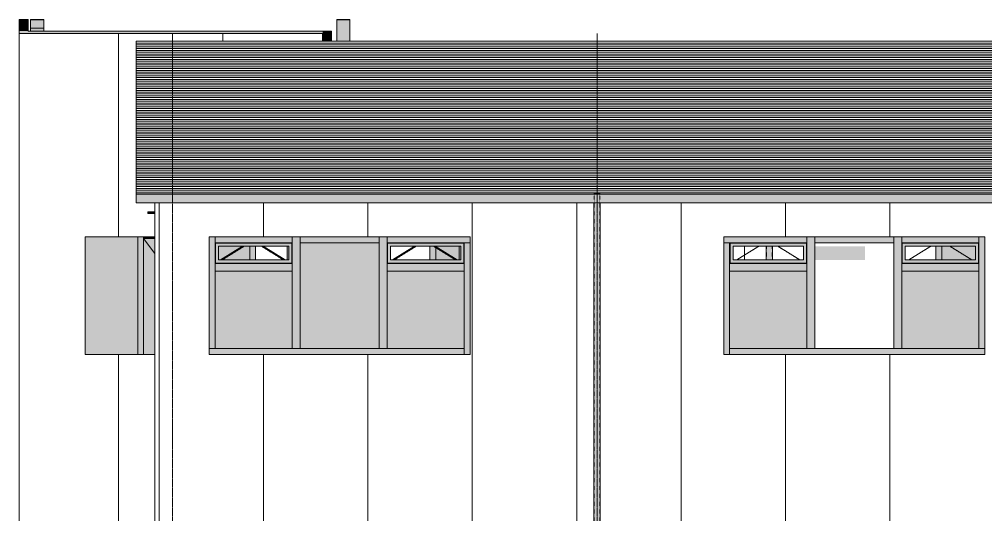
# Model space of a CAD drawing. Header units: millimetres. Extents: x 48682 to 485846, y -7071 to 11912.
# Drawn here: x 49802 to 60914, y 3159 to 8850 of the extents above; entities that cross this region are included whole.
import ezdxf

# ---------------------------------------------------------------- set-up
doc = ezdxf.new("R2010")
doc.units = ezdxf.units.MM
doc.linetypes.add('Grid Line', pattern=[22.225, 12.7, -3.175, 3.175, -3.175])
doc.linetypes.add('Hidden', pattern=[4, 2, -2])
for name, color, linetype, lineweight in [('A-DETL', 90, 'Continuous', 13), ('A-DOOR', 31, 'Continuous', 18), ('A-DOOR-GLAZ', 31, 'Continuous', 13), ('A-FLOR', 192, 'Continuous', 18), ('A-FLOR-PATT', 8, 'Continuous', 18), ('A-GLAZ', 151, 'Continuous', 18), ('A-GLAZ-CWMG', 51, 'Continuous', 13), ('A-WALL-PATT', 111, 'Continuous', 13), ('E-LITE-EQPM', 33, 'Continuous', 13), ('I-WALL', 2, 'Continuous', 13), ('S-COLS', 52, 'Continuous', 18), ('S-COLS-HDLN', 52, 'Hidden', 9), ('S-GRID', 1, 'Continuous', 9)]:
    doc.layers.add(name, color=color, linetype=linetype, lineweight=lineweight)
pattern_1 = [(90, (53340.5, 0), (-1200, 7e-14), [])]

# ---------------------------------------------------------------- blocks, each defined once
blk = doc.blocks.new('300_28_ISR_kolom_buis - ø70x3_6 2-V1-200_rechts')
at = {"layer": 'S-COLS-HDLN', "linetype": 'Continuous', "lineweight": 18}
h = blk.add_hatch(color=256, dxfattribs=at)
h.paths.add_polyline_path([(75964, 0), (75964, 6740), (75929, 6740), (75929, 0), (75955, 0)], flags=0)
h.paths.add_polyline_path([(75964, 6840), (75964, 6850), (75929, 6849), (75930, 6847), (75934, 6845), (75947, 6841), (75964, 6840)], flags=0)
h = blk.add_hatch(color=256, dxfattribs=at)
h.paths.add_polyline_path([(75964, 0), (75999, 0), (75999, 6740), (75964, 6740), (75964, 249)], flags=0)
h.paths.add_polyline_path([(75964, 6840), (75982, 6841), (75995, 6845), (75998, 6847), (75999, 6850), (75964, 6850)], flags=0)
at = {"layer": 'A-DETL', "lineweight": 18}
for p, q in [((75929, 6850), (75929, 6841)), ((75929, 6850), (75964, 6850)), ((75964, 6850), (75999, 6850)), ((75999, 6841), (75999, 6850)), ((75929, 6740), (75929, 0)), ((75999, 0), (75999, 6740))]:
    blk.add_line(p, q, dxfattribs=at)
at = {"layer": 'S-COLS', "linetype": 'Hidden', "lineweight": 9}
for p, q in [((75933, 6850), (75933, 0)), ((75996, 6850), (75996, 0))]:
    blk.add_line(p, q, dxfattribs=at)
blk = doc.blocks.new('31_WI_RT62_BI_raam - BI_val-8481284-200_rechts')
at = {"layer": 'A-GLAZ'}
for points in [[(62642, 6085), (62642, 6243), (62640, 6243), (62640, 6085)], [(62643, 6085), (62661, 6085), (62661, 6243), (62642, 6243), (62642, 6085)]]:
    blk.add_hatch(color=256, dxfattribs=at).paths.add_polyline_path(points, flags=0)
at = {"layer": 'A-GLAZ', "lineweight": 13}
for p, q in [((61874, 6085), (62127, 6243)), ((62346, 6243), (62599, 6085))]:
    blk.add_line(p, q, dxfattribs=at)
at = {"layer": 'A-GLAZ', "linetype": 'Hidden', "lineweight": 13}
for p, q in [((61874, 6085), (62127, 6243)), ((62346, 6243), (62599, 6085))]:
    blk.add_line(p, q, dxfattribs=at)
at = {"layer": 'A-GLAZ'}
for p, q in [((62640, 6085), (62640, 6243)), ((62642, 6085), (62642, 6243))]:
    blk.add_line(p, q, dxfattribs=at)
blk = doc.blocks.new('31_WI_RT62_BI_raam - BI_val-8509481-200_rechts')
at = {"layer": 'A-GLAZ'}
for points in [[(64621, 6085), (64621, 6243), (64619, 6243), (64619, 6085)], [(64621, 6085), (64639, 6085), (64639, 6243), (64621, 6243), (64621, 6085)]]:
    blk.add_hatch(color=256, dxfattribs=at).paths.add_polyline_path(points, flags=0)
at = {"layer": 'A-GLAZ', "lineweight": 13}
for p, q in [((63852, 6085), (64105, 6243)), ((64324, 6243), (64578, 6085))]:
    blk.add_line(p, q, dxfattribs=at)
at = {"layer": 'A-GLAZ', "linetype": 'Hidden', "lineweight": 13}
for p, q in [((63852, 6085), (64105, 6243)), ((64324, 6243), (64578, 6085))]:
    blk.add_line(p, q, dxfattribs=at)
at = {"layer": 'A-GLAZ'}
for p, q in [((64619, 6085), (64619, 6243)), ((64621, 6085), (64621, 6243))]:
    blk.add_line(p, q, dxfattribs=at)
blk = doc.blocks.new('300_28_ISR_kolom_buis - ø70x3_6 2-8360458-200_rechts')
at = {"layer": 'S-COLS-HDLN', "linetype": 'Continuous', "lineweight": 18}
for points in [[(71977, 6085), (71977, 6243), (71942, 6243), (71944, 6085), (71976, 6085)], [(71985, 6085), (72012, 6085), (72012, 6243), (71977, 6243), (71977, 6085)]]:
    blk.add_hatch(color=256, dxfattribs=at).paths.add_polyline_path(points, flags=0)
at = {"layer": 'A-DETL', "lineweight": 18}
for p, q in [((71942, 6243), (71942, 6085)), ((72012, 6085), (72012, 6243))]:
    blk.add_line(p, q, dxfattribs=at)
at = {"layer": 'S-COLS', "linetype": 'Hidden', "lineweight": 9}
for p, q in [((71946, 6243), (71946, 6085)), ((72009, 6243), (72009, 6085))]:
    blk.add_line(p, q, dxfattribs=at)
blk = doc.blocks.new('32_DO_glas - 01-8656808-200_rechts')
at = {"layer": 'A-DOOR-GLAZ'}
blk.add_hatch(color=256, dxfattribs=at).paths.add_polyline_path([(60684, 6085), (60797, 6085), (60797, 6243), (60409, 6243), (60409, 6085)], flags=0)
blk = doc.blocks.new('Rectangular Mullion - 32_links_67x100-8469397-200_rechts')
at = {"layer": 'A-GLAZ-CWMG'}
blk.add_hatch(color=256, dxfattribs=at).paths.add_polyline_path([(97277, 6085), (97277, 6243), (97210, 6243), (97210, 6085), (97248, 6085)], flags=0)
for p, q in [((97210, 6085), (97210, 6243)), ((97277, 6085), (97277, 6243))]:
    blk.add_line(p, q, dxfattribs=at)
blk = doc.blocks.new('200_VAE_63_spotlamp - rond-8711746-200_rechts')
at = {"layer": 'E-LITE-EQPM'}
blk.add_hatch(color=256, dxfattribs=at).paths.add_polyline_path([(51280, 6620), (51360, 6620), (51360, 6640), (51280, 6640)], flags=0)
for p, q in [((51280, 6640), (51360, 6640)), ((51280, 6640), (51280, 6620)), ((51280, 6620), (51360, 6620))]:
    blk.add_line(p, q, dxfattribs=at)
blk = doc.blocks.new('32_DO_glas - 01-8747892-200_rechts')
at = {"layer": 'A-DOOR-GLAZ'}
blk.add_hatch(color=256, dxfattribs=at).paths.add_polyline_path([(52094, 6085), (52452, 6085), (52452, 6243), (52094, 6243), (52094, 6106)], flags=0)
blk.add_line((52452, 6085), (52452, 6243), dxfattribs=at)
blk = doc.blocks.new('32_DO_glas - 01-8509510-200_rechts')
at = {"layer": 'A-DOOR-GLAZ'}
blk.add_hatch(color=256, dxfattribs=at).paths.add_polyline_path([(102829, 5067), (103717, 5067), (103717, 5955), (102829, 5955), (102829, 5252)], flags=0)
blk = doc.blocks.new('Rectangular Mullion - 32_rechts_67x100_vlak-8481124-200_rechts')
at = {"layer": 'A-GLAZ-CWMG'}
blk.add_hatch(color=256, dxfattribs=at).paths.add_polyline_path([(101295, 6283), (101739, 6283), (101739, 6350), (100851, 6350), (100851, 6283), (101156, 6283)], flags=0)
for p, q in [((100851, 6283), (100851, 6350)), ((101739, 6350), (100851, 6350)), ((101739, 6350), (101739, 6283)), ((101739, 6283), (100851, 6283))]:
    blk.add_line(p, q, dxfattribs=at)
blk = doc.blocks.new('Rectangular Mullion - 32_links_67x100_vlak-8481125-200_rechts')
at = {"layer": 'A-GLAZ-CWMG'}
blk.add_hatch(color=256, dxfattribs=at).paths.add_polyline_path([(102831, 5000), (103717, 5000), (103717, 5067), (102784, 5067), (102784, 5000)], flags=0)
for p, q in [((102784, 5067), (103717, 5067)), ((103717, 5067), (103717, 5000)), ((102784, 5000), (103717, 5000))]:
    blk.add_line(p, q, dxfattribs=at)
blk = doc.blocks.new('Rectangular Mullion - 32_rechts_67x100_vlak-8509514-200_rechts')
at = {"layer": 'A-GLAZ-CWMG'}
blk.add_hatch(color=256, dxfattribs=at).paths.add_polyline_path([(100851, 5067), (100851, 6000), (100784, 6000), (100784, 5067)], flags=0)
for p, q in [((100784, 6000), (100784, 5067)), ((100851, 6000), (100851, 5067)), ((100851, 5067), (100784, 5067))]:
    blk.add_line(p, q, dxfattribs=at)
blk = doc.blocks.new('Rectangular Mullion - 32_links_67x100_vlak-8481179-200_rechts')
at = {"layer": 'A-GLAZ-CWMG'}
blk.add_hatch(color=256, dxfattribs=at).paths.add_polyline_path([(103784, 6000), (103784, 6283), (103717, 6283), (103717, 6000)], flags=0)
for p, q in [((103717, 6283), (103784, 6283)), ((103717, 6000), (103717, 6283)), ((103784, 6000), (103784, 6283))]:
    blk.add_line(p, q, dxfattribs=at)
blk = doc.blocks.new('32_DO_glas - 01-8466179-200_rechts')
at = {"layer": 'A-DOOR-GLAZ'}
blk.add_hatch(color=256, dxfattribs=at).paths.add_polyline_path([(102412, 5067), (102739, 5067), (102739, 6283), (101829, 6283), (101829, 5067), (102272, 5067)], flags=0)
blk = doc.blocks.new('Rectangular Mullion - 32_rechts_67x100_vlak-8481126-200_rechts')
at = {"layer": 'A-GLAZ-CWMG'}
blk.add_hatch(color=256, dxfattribs=at).paths.add_polyline_path([(103249, 6283), (103784, 6283), (103784, 6350), (102829, 6350), (102829, 6283), (103110, 6283)], flags=0)
for p, q in [((102829, 6283), (102829, 6350)), ((103784, 6350), (102829, 6350)), ((103784, 6350), (103784, 6283)), ((103784, 6283), (102829, 6283))]:
    blk.add_line(p, q, dxfattribs=at)
blk = doc.blocks.new('Rectangular Mullion - 32_links_67x100_vlak-8480892-200_rechts')
at = {"layer": 'A-GLAZ-CWMG'}
blk.add_hatch(color=256, dxfattribs=at).paths.add_polyline_path([(102784, 5000), (102784, 5067), (101784, 5067), (101784, 5000), (102552, 5000)], flags=0)
for p, q in [((101784, 5067), (102784, 5067)), ((101784, 5000), (102784, 5000))]:
    blk.add_line(p, q, dxfattribs=at)
blk = doc.blocks.new('Rectangular Mullion - 32_tussen_90x100-8249768-200_rechts')
at = {"layer": 'A-GLAZ-CWMG'}
blk.add_hatch(color=256, dxfattribs=at).paths.add_polyline_path([(102829, 5067), (102829, 6000), (102739, 6000), (102739, 5067)], flags=0)
for p, q in [((102739, 6000), (102739, 5067)), ((102829, 6000), (102829, 5067)), ((102829, 5067), (102739, 5067))]:
    blk.add_line(p, q, dxfattribs=at)
blk = doc.blocks.new('Rectangular Mullion - 32_rechts_67x100_vlak-8481127-200_rechts')
at = {"layer": 'A-GLAZ-CWMG'}
blk.add_hatch(color=256, dxfattribs=at).paths.add_polyline_path([(102272, 6283), (102739, 6283), (102739, 6350), (101829, 6350), (101829, 6283), (102133, 6283)], flags=0)
for p, q in [((101829, 6283), (101829, 6350)), ((102739, 6350), (101829, 6350)), ((102739, 6350), (102739, 6283)), ((102739, 6283), (101829, 6283))]:
    blk.add_line(p, q, dxfattribs=at)
blk = doc.blocks.new('Rectangular Mullion - 32_links_67x100_vlak-8480894-200_rechts')
at = {"layer": 'A-GLAZ-CWMG'}
blk.add_hatch(color=256, dxfattribs=at).paths.add_polyline_path([(101435, 5000), (101784, 5000), (101784, 5067), (100784, 5067), (100784, 5000), (101156, 5000)], flags=0)
for p, q in [((100784, 5000), (100784, 5067)), ((100784, 5067), (101784, 5067)), ((100784, 5000), (101784, 5000))]:
    blk.add_line(p, q, dxfattribs=at)
blk = doc.blocks.new('31_WI_RT62_BI_raam - BI_val-V10-200_rechts')
at = {"layer": 'A-GLAZ'}
h = blk.add_hatch(color=256, dxfattribs=at)
h.paths.add_polyline_path([(102829, 6045), (103717, 6045), (103717, 6283), (102829, 6283), (102829, 6112)], flags=0)
h.paths.add_polyline_path([(102869, 6050), (102834, 6050), (102834, 6278), (103712, 6278), (103712, 6050), (102970, 6050)], flags=0)
h = blk.add_hatch(color=256, dxfattribs=at)
h.paths.add_polyline_path([(102834, 6050), (103712, 6050), (103712, 6278), (102834, 6278), (102834, 6118)], flags=0)
h.paths.add_polyline_path([(103677, 6085), (102869, 6085), (102869, 6243), (103677, 6243), (103677, 6118)], flags=0)
for p, q in [((102834, 6050), (102834, 6278)), ((103712, 6278), (102834, 6278)), ((102869, 6243), (102869, 6085)), ((103677, 6243), (102869, 6243)), ((103677, 6085), (103677, 6243)), ((103712, 6278), (103712, 6050)), ((103712, 6050), (102834, 6050)), ((102869, 6085), (103677, 6085))]:
    blk.add_line(p, q, dxfattribs=at)
at = {"layer": 'A-GLAZ', "lineweight": 13}
for p, q in [((103164, 6243), (102911, 6085)), ((103636, 6085), (103383, 6243))]:
    blk.add_line(p, q, dxfattribs=at)
at = {"layer": 'A-GLAZ', "linetype": 'Hidden', "lineweight": 13}
for p, q in [((103164, 6243), (102911, 6085)), ((103636, 6085), (103383, 6243))]:
    blk.add_line(p, q, dxfattribs=at)
blk = doc.blocks.new('Rectangular Mullion - 32_rechts_67x100_vlak-8481204-200_rechts')
at = {"layer": 'A-GLAZ-CWMG'}
blk.add_hatch(color=256, dxfattribs=at).paths.add_polyline_path([(100784, 6000), (100851, 6000), (100851, 6350), (100784, 6350), (100784, 6022)], flags=0)
for p, q in [((100784, 6350), (100851, 6350)), ((100784, 6350), (100784, 6000)), ((100851, 6350), (100851, 6000))]:
    blk.add_line(p, q, dxfattribs=at)
blk = doc.blocks.new('Rectangular Mullion - 32_links_67x100_vlak-8509530-200_rechts')
at = {"layer": 'A-GLAZ-CWMG'}
blk.add_hatch(color=256, dxfattribs=at).paths.add_polyline_path([(103784, 5000), (103784, 6000), (103717, 6000), (103717, 5000)], flags=0)
for p, q in [((103717, 5000), (103717, 6000)), ((103784, 5000), (103784, 6000)), ((103784, 5000), (103717, 5000))]:
    blk.add_line(p, q, dxfattribs=at)
blk = doc.blocks.new('Rectangular Mullion - 32_tussen_90x100-8481085-200_rechts')
at = {"layer": 'A-GLAZ-CWMG'}
blk.add_hatch(color=256, dxfattribs=at).paths.add_polyline_path([(103389, 5955), (103717, 5955), (103717, 6045), (102829, 6045), (102829, 5955), (103110, 5955)], flags=0)
for p, q in [((102829, 5955), (102829, 6045)), ((103717, 6045), (102829, 6045)), ((103717, 6045), (103717, 5955)), ((103717, 5955), (102829, 5955))]:
    blk.add_line(p, q, dxfattribs=at)
blk = doc.blocks.new('Rectangular Mullion - 32_tussen_90x100-8481164-200_rechts')
at = {"layer": 'A-GLAZ-CWMG'}
blk.add_hatch(color=256, dxfattribs=at).paths.add_polyline_path([(102739, 6000), (102829, 6000), (102829, 6350), (102739, 6350), (102739, 6022)], flags=0)
for p, q in [((102739, 6350), (102829, 6350)), ((102739, 6350), (102739, 6000)), ((102829, 6350), (102829, 6000))]:
    blk.add_line(p, q, dxfattribs=at)
blk = doc.blocks.new('32_DO_glas - 01-8692261-200_rechts')
at = {"layer": 'A-DOOR-GLAZ'}
blk.add_hatch(color=256, dxfattribs=at).paths.add_polyline_path([(112321, 5067), (112536, 5067), (112536, 5955), (111648, 5955), (111648, 5067)], flags=0)
blk = doc.blocks.new('Rectangular Mullion - 32_rechts_67x100_vlak-8692244-200_rechts')
at = {"layer": 'A-GLAZ-CWMG'}
blk.add_hatch(color=256, dxfattribs=at).paths.add_polyline_path([(113995, 6283), (114514, 6283), (114514, 6350), (113626, 6350), (113626, 6283), (113716, 6283)], flags=0)
for p, q in [((113626, 6283), (113626, 6350)), ((113626, 6350), (114514, 6350)), ((114514, 6350), (114514, 6283)), ((113626, 6283), (114514, 6283))]:
    blk.add_line(p, q, dxfattribs=at)
blk = doc.blocks.new('Rectangular Mullion - 32_links_67x100_vlak-8692245-200_rechts')
at = {"layer": 'A-GLAZ-CWMG'}
blk.add_hatch(color=256, dxfattribs=at).paths.add_polyline_path([(111648, 5000), (112581, 5000), (112581, 5067), (111648, 5067)], flags=0)
for p, q in [((111648, 5000), (111648, 5067)), ((112581, 5067), (111648, 5067)), ((112581, 5000), (111648, 5000))]:
    blk.add_line(p, q, dxfattribs=at)
blk = doc.blocks.new('Rectangular Mullion - 32_rechts_67x100_vlak-8692262-200_rechts')
at = {"layer": 'A-GLAZ-CWMG'}
blk.add_hatch(color=256, dxfattribs=at).paths.add_polyline_path([(114554, 5067), (114581, 5067), (114581, 6000), (114514, 6000), (114514, 5067)], flags=0)
for p, q in [((114514, 6000), (114514, 5067)), ((114581, 6000), (114581, 5067)), ((114581, 5067), (114514, 5067))]:
    blk.add_line(p, q, dxfattribs=at)
blk = doc.blocks.new('Rectangular Mullion - 32_links_67x100_vlak-8692263-200_rechts')
at = {"layer": 'A-GLAZ-CWMG'}
blk.add_hatch(color=256, dxfattribs=at).paths.add_polyline_path([(111648, 6000), (111648, 6283), (111581, 6283), (111581, 6000)], flags=0)
for p, q in [((111581, 6283), (111648, 6283)), ((111581, 6000), (111581, 6283)), ((111648, 6000), (111648, 6283))]:
    blk.add_line(p, q, dxfattribs=at)
blk = doc.blocks.new('32_DO_glas - 01-8469398-200_rechts')
at = {"layer": 'A-DOOR-GLAZ'}
blk.add_hatch(color=256, dxfattribs=at).paths.add_polyline_path([(99255, 6085), (99835, 6085), (99835, 6243), (99255, 6243), (99255, 6214)], flags=0)
blk = doc.blocks.new('Rectangular Mullion - 32_rechts_67x100_vlak-8692246-200_rechts')
at = {"layer": 'A-GLAZ-CWMG'}
blk.add_hatch(color=256, dxfattribs=at).paths.add_polyline_path([(111581, 6283), (112536, 6283), (112536, 6350), (111581, 6350)], flags=0)
for p, q in [((111581, 6283), (111581, 6350)), ((111581, 6350), (112536, 6350)), ((112536, 6350), (112536, 6283)), ((111581, 6283), (112536, 6283))]:
    blk.add_line(p, q, dxfattribs=at)
blk = doc.blocks.new('Rectangular Mullion - 32_links_67x100_vlak-8692247-200_rechts')
at = {"layer": 'A-GLAZ-CWMG'}
blk.add_hatch(color=256, dxfattribs=at).paths.add_polyline_path([(112581, 5000), (113581, 5000), (113581, 5067), (112581, 5067)], flags=0)
for p, q in [((113581, 5067), (112581, 5067)), ((113581, 5000), (112581, 5000))]:
    blk.add_line(p, q, dxfattribs=at)
blk = doc.blocks.new('Rectangular Mullion - 32_tussen_90x100-8256226-200_rechts')
at = {"layer": 'A-GLAZ-CWMG'}
blk.add_hatch(color=256, dxfattribs=at).paths.add_polyline_path([(112626, 5067), (112626, 6000), (112536, 6000), (112536, 5067)], flags=0)
for p, q in [((112536, 6000), (112536, 5067)), ((112626, 6000), (112626, 5067)), ((112626, 5067), (112536, 5067))]:
    blk.add_line(p, q, dxfattribs=at)
blk = doc.blocks.new('Rectangular Mullion - 32_rechts_67x100_vlak-8692248-200_rechts')
at = {"layer": 'A-GLAZ-CWMG'}
blk.add_hatch(color=256, dxfattribs=at).paths.add_polyline_path([(112626, 6283), (113536, 6283), (113536, 6350), (112626, 6350)], flags=0)
for p, q in [((112626, 6283), (112626, 6350)), ((112626, 6350), (113536, 6350)), ((113536, 6350), (113536, 6283)), ((112626, 6283), (113536, 6283))]:
    blk.add_line(p, q, dxfattribs=at)
blk = doc.blocks.new('Rectangular Mullion - 32_links_67x100_vlak-8692249-200_rechts')
at = {"layer": 'A-GLAZ-CWMG'}
blk.add_hatch(color=256, dxfattribs=at).paths.add_polyline_path([(113581, 5000), (114581, 5000), (114581, 5067), (113581, 5067)], flags=0)
for p, q in [((114581, 5067), (113581, 5067)), ((114581, 5067), (114581, 5000)), ((114581, 5000), (113581, 5000))]:
    blk.add_line(p, q, dxfattribs=at)
blk = doc.blocks.new('31_WI_RT62_BI_raam - BI_val-8692271-200_rechts')
at = {"layer": 'A-GLAZ'}
h = blk.add_hatch(color=256, dxfattribs=at)
h.paths.add_polyline_path([(112531, 6045), (112536, 6045), (112536, 6283), (111648, 6283), (111648, 6045), (112496, 6045)], flags=0)
h.paths.add_polyline_path([(112460, 6050), (111653, 6050), (111653, 6278), (112531, 6278), (112531, 6050), (112496, 6050)], flags=0)
h = blk.add_hatch(color=256, dxfattribs=at)
h.paths.add_polyline_path([(111653, 6050), (112531, 6050), (112531, 6278), (111653, 6278), (111653, 6118)], flags=0)
h.paths.add_polyline_path([(112042, 6085), (111688, 6085), (111688, 6243), (112496, 6243), (112496, 6085), (112321, 6085)], flags=0)
for p, q in [((111653, 6050), (111653, 6278)), ((112531, 6278), (111653, 6278)), ((111688, 6243), (111688, 6085)), ((112496, 6243), (111688, 6243)), ((112496, 6085), (112496, 6243)), ((112531, 6278), (112531, 6050)), ((112531, 6050), (111653, 6050)), ((111688, 6085), (112496, 6085))]:
    blk.add_line(p, q, dxfattribs=at)
at = {"layer": 'A-GLAZ', "lineweight": 13}
for p, q in [((111729, 6085), (111983, 6243)), ((112201, 6243), (112455, 6085))]:
    blk.add_line(p, q, dxfattribs=at)
at = {"layer": 'A-GLAZ', "linetype": 'Hidden', "lineweight": 13}
for p, q in [((111729, 6085), (111983, 6243)), ((112201, 6243), (112455, 6085))]:
    blk.add_line(p, q, dxfattribs=at)
blk = doc.blocks.new('Rectangular Mullion - 32_rechts_67x100_vlak-8692278-200_rechts')
at = {"layer": 'A-GLAZ-CWMG'}
blk.add_hatch(color=256, dxfattribs=at).paths.add_polyline_path([(114581, 6000), (114581, 6350), (114514, 6350), (114514, 6000), (114554, 6000)], flags=0)
for p, q in [((114514, 6350), (114581, 6350)), ((114514, 6350), (114514, 6000)), ((114581, 6350), (114581, 6000))]:
    blk.add_line(p, q, dxfattribs=at)
blk = doc.blocks.new('Rectangular Mullion - 32_links_67x100_vlak-8692279-200_rechts')
at = {"layer": 'A-GLAZ-CWMG'}
blk.add_hatch(color=256, dxfattribs=at).paths.add_polyline_path([(111648, 5000), (111648, 6000), (111581, 6000), (111581, 5000)], flags=0)
for p, q in [((111581, 5000), (111581, 6000)), ((111648, 5000), (111648, 6000)), ((111648, 5000), (111581, 5000))]:
    blk.add_line(p, q, dxfattribs=at)
blk = doc.blocks.new('Rectangular Mullion - 32_tussen_90x100-8692250-200_rechts')
at = {"layer": 'A-GLAZ-CWMG'}
blk.add_hatch(color=256, dxfattribs=at).paths.add_polyline_path([(111648, 5955), (112536, 5955), (112536, 6045), (111648, 6045), (111648, 6022)], flags=0)
for p, q in [((111648, 5955), (111648, 6045)), ((111648, 6045), (112536, 6045)), ((112536, 6045), (112536, 5955)), ((111648, 5955), (112536, 5955))]:
    blk.add_line(p, q, dxfattribs=at)
blk = doc.blocks.new('Rectangular Mullion - 32_tussen_90x100-8692251-200_rechts')
at = {"layer": 'A-GLAZ-CWMG'}
blk.add_hatch(color=256, dxfattribs=at).paths.add_polyline_path([(112536, 6000), (112626, 6000), (112626, 6350), (112536, 6350), (112536, 6022)], flags=0)
for p, q in [((112536, 6350), (112626, 6350)), ((112536, 6350), (112536, 6000)), ((112626, 6350), (112626, 6000))]:
    blk.add_line(p, q, dxfattribs=at)
blk = doc.blocks.new('32_DO_deur - enkele deur-8754582-200_rechts')
at = {"layer": 'A-DOOR'}
blk.add_hatch(color=256, dxfattribs=at).paths.add_polyline_path([(52452, 6085), (52519, 6085), (52519, 6243), (52452, 6243), (52452, 6118)], flags=0)
blk = doc.blocks.new('Rectangular Mullion - 32_rechts_67x100-8756195-200_rechts')
at = {"layer": 'A-GLAZ-CWMG'}
blk.add_hatch(color=256, dxfattribs=at).paths.add_polyline_path([(51360, 6333), (51360, 6350), (51232, 6350), (51232, 6333)], flags=0)
for q in [(51232, 6350), (51360, 6333)]:
    blk.add_line((51232, 6333), q, dxfattribs=at)
blk = doc.blocks.new('Rectangular Mullion - 32_links_67x100-8756229-200_rechts')
at = {"layer": 'A-GLAZ-CWMG'}
blk.add_hatch(color=256, dxfattribs=at).paths.add_polyline_path([(51232, 5000), (51232, 6350), (51165, 6350), (51165, 5000)], flags=0)
for p, q in [((51165, 5000), (51165, 6350)), ((51232, 5000), (51232, 6350))]:
    blk.add_line(p, q, dxfattribs=at)
blk = doc.blocks.new('32_DO_deur - enkele deur-8756248-200_rechts')
at = {"layer": 'A-DOOR'}
blk.add_hatch(color=256, dxfattribs=at).paths.add_polyline_path([(51360, 5000), (51360, 6333), (51232, 6333), (51232, 5000)], flags=0)
at = {"layer": 'A-GLAZ', "lineweight": 13}
blk.add_line((51232, 6333), (51360, 6159), dxfattribs=at)
blk = doc.blocks.new('32_DO_glas - 01-8758040-200_rechts')
at = {"layer": 'A-DOOR-GLAZ'}
blk.add_hatch(color=256, dxfattribs=at).paths.add_polyline_path([(54683, 6085), (54859, 6085), (54859, 6243), (54592, 6243), (54592, 6085)], flags=0)

msp = doc.modelspace()

# ---------------------------------------------------------------- hatches: boundary and pattern name
at = {"layer": 'A-FLOR'}
msp.add_hatch(color=256, dxfattribs=at).paths.add_polyline_path([(115111.8, 6740), (115552.5, 6740), (115552.5, 6840), (51145.5, 6840), (51145.5, 6740), (114972.3, 6740)], flags=0)
at = {"layer": 'A-FLOR-PATT', "lineweight": 9}
h = msp.add_hatch(dxfattribs=at)
h.set_pattern_fill('FP_4', color=256, style=0, pattern_type=2)
h.set_pattern_definition([(0, (0, -8981.513), (0, 20.878), [])])
h.paths.add_polyline_path([(51145.5, 6840), (115552.5, 6840), (115552.5, 8599.3), (51145.5, 8599.3), (51145.5, 7946.3)], flags=0)
h.paths.add_polyline_path([(115002.5, 6840), (114985, 6841.3), (114972.1, 6844.7), (114968.6, 6847), (114967.5, 6850), (115037.5, 6849.5), (115036.3, 6847), (115032.8, 6844.7), (115020, 6841.3), (115011.5, 6840.3)], flags=0)
h.paths.add_polyline_path([(90603.6, 6840), (90586.1, 6841.3), (90573.3, 6844.7), (90569.8, 6847), (90568.6, 6850), (90638.6, 6849.5), (90637.4, 6847), (90633.9, 6844.7), (90621.1, 6841.3), (90612.7, 6840.3)], flags=0)
h.paths.add_polyline_path([(56445.2, 6840), (56427.7, 6841.3), (56414.9, 6844.7), (56411.4, 6847), (56410.2, 6850), (56480.2, 6849.5), (56479, 6847), (56475.5, 6844.7), (56462.7, 6841.3), (56454.3, 6840.3)], flags=0)
h.paths.add_polyline_path([(110122.7, 6840), (110105.2, 6841.3), (110092.4, 6844.7), (110088.9, 6847), (110087.7, 6850), (110157.7, 6849.5), (110156.5, 6847), (110153, 6844.7), (110140.2, 6841.3), (110131.7, 6840.3)], flags=0)
h.paths.add_polyline_path([(61325, 6840), (61307.5, 6841.3), (61294.7, 6844.7), (61291.2, 6847), (61290, 6850), (61360, 6849.5), (61358.8, 6847), (61355.3, 6844.7), (61342.5, 6841.3), (61334, 6840.3)], flags=0)
h.paths.add_polyline_path([(85723.8, 6840), (85706.3, 6841.3), (85693.5, 6844.7), (85690, 6847), (85688.8, 6850), (85758.8, 6849.5), (85757.6, 6847), (85754.1, 6844.7), (85741.3, 6841.3), (85732.9, 6840.3)], flags=0)
h.paths.add_polyline_path([(105242.9, 6840), (105225.4, 6841.3), (105212.6, 6844.7), (105209.1, 6847), (105207.9, 6850), (105277.9, 6849.5), (105276.7, 6847), (105273.2, 6844.7), (105260.4, 6841.3), (105252, 6840.3)], flags=0)
h.paths.add_polyline_path([(95483.4, 6840), (95465.9, 6841.3), (95453.1, 6844.7), (95449.6, 6847), (95448.4, 6850), (95518.4, 6849.5), (95517.2, 6847), (95513.7, 6844.7), (95500.9, 6841.3), (95492.4, 6840.3)], flags=0)
h.paths.add_polyline_path([(75964.3, 6840), (75946.8, 6841.3), (75934, 6844.7), (75930.5, 6847), (75929.3, 6850), (75999.3, 6849.5), (75998.1, 6847), (75994.6, 6844.7), (75981.8, 6841.3), (75973.4, 6840.3)], flags=0)
h.paths.add_polyline_path([(100363.1, 6840), (100345.6, 6841.3), (100332.8, 6844.7), (100329.3, 6847), (100328.1, 6850), (100398.1, 6849.5), (100397, 6847), (100393.5, 6844.7), (100380.6, 6841.3), (100372.2, 6840.3)], flags=0)
h.paths.add_polyline_path([(80844.1, 6840), (80826.6, 6841.3), (80813.8, 6844.7), (80810.3, 6847), (80809.1, 6850), (80879.1, 6849.5), (80877.9, 6847), (80874.4, 6844.7), (80861.6, 6841.3), (80853.1, 6840.3)], flags=0)
at = {"layer": 'A-WALL-PATT', "lineweight": 9}
h = msp.add_hatch(dxfattribs=at)
h.set_pattern_fill('FP_2', color=256, style=0, pattern_type=2)
h.set_pattern_definition(pattern_1)
h.paths.add_polyline_path([(49802.5, 5), (50558.6, 5), (50558.6, 3030), (51360.5, 3030), (51360.5, 5000), (50558.6, 5000), (50558.6, 6350), (51360.5, 6350), (51360.5, 6620.4), (51280.5, 6620.4), (51280.5, 6640.4), (51360.5, 6640.4), (51360.5, 6740), (51145.5, 6740), (51145.5, 8600), (53290.5, 8600), (53290.5, 8687), (49802.5, 8687), (49802.5, 1788.8)], flags=0)
h.paths.add_polyline_path([(52518.6, 6085), (52880.9, 6085), (52880.9, 6243), (52518.6, 6243), (52518.6, 6118.3)], flags=0)
h = msp.add_hatch(dxfattribs=at)
h.set_pattern_fill('FP_3', color=256, style=0, pattern_type=2)
h.set_pattern_definition([(90, (51410.5, 0), (-1200, 7e-14), [])])
h.paths.add_polyline_path([(51460.5, 0), (56410.2, 0), (56410.2, 6740), (51360.5, 6740), (51360.5, 800), (51460.5, 800), (51460.5, 15.2)], flags=0)
h.paths.add_polyline_path([(115077.5, 0), (115077.5, 6740), (115037.5, 6740), (115037.5, 0)], flags=0)
h.paths.add_polyline_path([(114967.5, 0), (114967.5, 6740), (110157.7, 6740), (110157.7, 0), (114832.7, 0)], flags=0)
h.paths.add_polyline_path([(110087.7, 0), (110087.7, 6740), (105277.9, 6740), (105277.9, 0), (108971.2, 0)], flags=0)
h.paths.add_polyline_path([(56480.2, 0), (61290, 0), (61290, 6740), (56480.2, 6740), (56480.2, 57)], flags=0)
h.paths.add_polyline_path([(61360, 0), (66169.8, 0), (66169.8, 6740), (61360, 6740), (61360, 249.4)], flags=0)
h.paths.add_polyline_path([(66239.8, 0), (71049.5, 0), (71049.5, 6740), (66239.8, 6740), (66239.8, 57)], flags=0)
h.paths.add_polyline_path([(71119.5, 0), (75929.3, 0), (75929.3, 6740), (71119.5, 6740), (71119.5, 57)], flags=0)
h.paths.add_polyline_path([(75999.3, 0), (80809.1, 0), (80809.1, 6740), (75999.3, 6740), (75999.3, 249.4)], flags=0)
h.paths.add_polyline_path([(80879.1, 0), (85688.8, 0), (85688.8, 6740), (80879.1, 6740), (80879.1, 249.4)], flags=0)
h.paths.add_polyline_path([(85758.8, 0), (90568.6, 0), (90568.6, 6740), (85758.8, 6740), (85758.8, 249.4)], flags=0)
h.paths.add_polyline_path([(90638.6, 0), (95448.4, 0), (95448.4, 6740), (90638.6, 6740), (90638.6, 57)], flags=0)
h.paths.add_polyline_path([(105207.9, 0), (105207.9, 6740), (100398.1, 6740), (100398.1, 0), (105203.1, 0)], flags=0)
h.paths.add_polyline_path([(95518.4, 0), (100328.1, 0), (100328.1, 6740), (95518.4, 6740), (95518.4, 249.4)], flags=0)
h.paths.add_polyline_path([(106701.5, 5000), (106701.5, 6350), (109701.5, 6350), (109701.5, 5000), (106738.3, 5000)], flags=0)
h.paths.add_polyline_path([(93340.6, 5000), (91024.8, 5000), (91024.8, 6350), (94024.8, 6350), (94024.8, 5000)], flags=0)
h.paths.add_polyline_path([(87182.4, 5000), (87182.4, 6350), (90182.4, 6350), (90182.4, 5000), (87758.2, 5000)], flags=0)
h.paths.add_polyline_path([(54986.7, 5000), (51986.7, 5000), (51986.7, 6350), (54986.7, 6350), (54986.7, 5637.2)], flags=0)
h.paths.add_polyline_path([(77422.9, 5000), (77422.9, 6350), (80422.9, 6350), (80422.9, 5000), (77430.9, 5000)], flags=0)
h.paths.add_polyline_path([(62079.4, 5000), (61746.2, 5000), (61746.2, 6350), (64746.2, 6350), (64746.2, 5000), (63195.9, 5000)], flags=0)
h.paths.add_polyline_path([(102272.4, 5000), (100784.4, 5000), (100784.4, 6350), (103784.4, 6350), (103784.4, 5000), (102551.5, 5000)], flags=0)
h.paths.add_polyline_path([(67663.3, 5000), (67663.3, 6350), (70663.3, 6350), (70663.3, 5000), (68778.2, 5000)], flags=0)
h.paths.add_polyline_path([(111581.2, 5000), (111581.2, 6350), (114581.2, 6350), (114581.2, 5000), (112320.6, 5000)], flags=0)
h.paths.add_polyline_path([(96941.9, 5000), (96941.9, 6350), (99941.9, 6350), (99941.9, 5000), (97806.5, 5000)], flags=0)
h.paths.add_polyline_path([(71505.7, 5000), (71505.7, 6350), (74505.7, 6350), (74505.7, 5000), (71569.4, 5000)], flags=0)
h.paths.add_polyline_path([(81265.3, 5000), (81265.3, 6350), (84265.3, 6350), (84265.3, 5000), (82175.9, 5000)], flags=0)
h.paths.add_polyline_path([(60903.8, 5000), (57903.8, 5000), (57903.8, 6350), (60903.8, 6350), (60903.8, 5637.2)], flags=0)
h = msp.add_hatch(dxfattribs=at)
h.set_pattern_fill('FP_2', color=256, style=0, pattern_type=2)
h.set_pattern_definition(pattern_1)
h.paths.add_polyline_path([(54071.7, 6085), (54524.5, 6085), (54524.5, 6243), (54071.7, 6243), (54071.7, 6105.8)], flags=0)
h.paths.add_polyline_path([(58010.8, 6085), (58392.5, 6085), (58392.5, 6243), (58010.8, 6243), (58010.8, 6118.3)], flags=0)
h.paths.add_polyline_path([(114474.2, 6085), (114474.2, 6243), (114394.5, 6243), (114394.5, 6085), (114414, 6085)], flags=0)
h.paths.add_polyline_path([(58462.5, 6085), (58818.8, 6085), (58818.8, 6243), (58462.5, 6243), (58462.5, 6118.3)], flags=0)
h.paths.add_polyline_path([(109110.8, 6085), (109179.9, 6085), (109179.9, 6243), (108912.5, 6243), (108912.5, 6085), (108971.2, 6085)], flags=0)
h.paths.add_polyline_path([(59988.8, 6085), (60342.5, 6085), (60342.5, 6243), (59988.8, 6243), (59988.8, 6118.3)], flags=0)
h.paths.add_polyline_path([(71612.7, 6085), (71942.5, 6085), (71942.5, 6243), (71612.7, 6243), (71612.7, 6105.8)], flags=0)
h.paths.add_polyline_path([(108842.5, 6085), (108842.5, 6243), (108786.5, 6243), (108786.5, 6085), (108831.7, 6085)], flags=0)
h.paths.add_polyline_path([(72012.5, 6085), (72400, 6085), (72400, 6243), (72012.5, 6243), (72012.5, 6118.3)], flags=0)
h.paths.add_polyline_path([(77825, 6085), (78092.5, 6085), (78092.5, 6243), (77825, 6243), (77825, 6118.3)], flags=0)
h.paths.add_polyline_path([(102970.2, 6085), (103029.9, 6085), (103029.9, 6243), (102869.4, 6243), (102869.4, 6085)], flags=0)
h.paths.add_polyline_path([(78162.5, 6085), (78337.9, 6085), (78337.9, 6243), (78162.5, 6243), (78162.5, 6118.3)], flags=0)
h.paths.add_polyline_path([(83644.5, 6085), (84137.8, 6085), (84137.8, 6243), (83644.5, 6243), (83644.5, 6118.3)], flags=0)
h.paths.add_polyline_path([(97108.7, 6085), (97210.5, 6085), (97210.5, 6243), (97048.9, 6243), (97048.9, 6085)], flags=0)
at = {"layer": 'I-WALL'}
for points in [[(49902.5, 8845), (49902.5, 8850), (49802.5, 8850), (49802.5, 8845)], [(49902.5, 8714.2), (49902.5, 8845), (49802.5, 8845), (49802.5, 8714.2)], [(50082.5, 8845), (50082.5, 8850), (49932.5, 8850), (49932.5, 8845)], [(50082.5, 8750.3), (50082.5, 8845), (49932.5, 8845), (49932.5, 8750.3)], [(53602.5, 8845), (53602.5, 8850), (53452.5, 8850), (53452.5, 8845)], [(53551.1, 8600), (53602.5, 8600), (53602.5, 8845), (53452.5, 8845), (53452.5, 8600), (53544.4, 8600)], [(53290.5, 8687), (53290.5, 8714.2), (49802.5, 8714.2), (49802.5, 8687), (53147.6, 8687)], [(50082.5, 8714.2), (50082.5, 8750.3), (49932.5, 8750.3), (49932.5, 8714.2)], [(53290.5, 8600), (53390.5, 8600), (53390.5, 8714.2), (53290.5, 8714.2), (53290.5, 8687)], [(50914.7, 5000), (51165.5, 5000), (51165.5, 6350), (50558.6, 6350), (50558.6, 5000)]]:
    msp.add_hatch(color=256, dxfattribs=at).paths.add_polyline_path(points, flags=0)

# ---------------------------------------------------------------- linework, layer by layer
at = {"layer": 'A-DETL', "lineweight": 18}
for p, q in [((49802.5, 8850), (49802.5, 5)), ((49802.5, 8850), (49902.5, 8850)), ((49902.5, 8850), (49902.5, 8714.2)), ((49932.5, 8714.2), (49932.5, 8850)), ((49932.5, 8850), (50082.5, 8850)), ((50082.5, 8850), (50082.5, 8714.2)), ((53452.5, 8600), (53452.5, 8850)), ((53452.5, 8850), (53602.5, 8850)), ((53602.5, 8850), (53602.5, 8600)), ((49902.5, 8714.2), (53390.5, 8714.2)), ((53290.5, 8600), (53290.5, 8687)), ((53390.5, 8714.2), (53390.5, 8600)), ((51145.5, 6740), (51145.5, 8600)), ((115552.5, 8600), (51145.5, 8600)), ((51145.5, 6740), (115552.5, 6740)), ((51360.5, 6740), (51360.5, 800)), ((50558.6, 5000), (50558.6, 6350)), ((50558.6, 6350), (51360.5, 6350)), ((51165.5, 5000), (51165.5, 6350)), ((51986.7, 5000), (51986.7, 6350)), ((51986.7, 6350), (54986.7, 6350)), ((54986.7, 6350), (54986.7, 5000)), ((57903.8, 5000), (57903.8, 6350)), ((57903.8, 6350), (60903.8, 6350)), ((60903.8, 6350), (60903.8, 5000)), ((52518.6, 6243), (52518.6, 6085)), ((54524.5, 6085), (54524.5, 6243)), ((60342.5, 6085), (60342.5, 6243)), ((51360.5, 5000), (50558.6, 5000)), ((54986.7, 5000), (51986.7, 5000)), ((60903.8, 5000), (57903.8, 5000))]:
    msp.add_line(p, q, dxfattribs=at)
at = {"layer": 'A-FLOR'}
msp.add_line((115552.5, 6840), (51145.5, 6840), dxfattribs=at)
at = {"layer": 'I-WALL'}
for p, q in [((49802.5, 8845), (49902.5, 8845)), ((49932.5, 8845), (50082.5, 8845)), ((53602.5, 8845), (53452.5, 8845)), ((53290.5, 8687), (49802.5, 8687)), ((50082.5, 8750.3), (49932.5, 8750.3))]:
    msp.add_line(p, q, dxfattribs=at)
at = {"layer": 'S-GRID', "lineweight": 18}
for p, q in [((51565.5, 8285.9), (51565.5, 8685.9)), ((56445.2, 8285.9), (56445.2, 8685.9))]:
    msp.add_line(p, q, dxfattribs=at)
at = {"layer": 'S-GRID', "linetype": 'Grid Line', "lineweight": 18}
for p, q in [((51565.5, -2817.9), (51565.5, 8285.9)), ((56445.2, -2817.9), (56445.2, 8285.9))]:
    msp.add_line(p, q, dxfattribs=at)

# ---------------------------------------------------------------- block references
at = {"layer": 'A-DOOR'}
for name, p in [('32_DO_deur - enkele deur-8756248-200_rechts', (0, 0)), ('32_DO_glas - 01-8747892-200_rechts', (0, 0)), ('32_DO_deur - enkele deur-8754582-200_rechts', (0, 0)), ('32_DO_glas - 01-8466179-200_rechts', (-48797.7, 0)), ('32_DO_glas - 01-8758040-200_rechts', (0, 0)), ('32_DO_glas - 01-8469398-200_rechts', (-40306.7, 0)), ('32_DO_glas - 01-8656808-200_rechts', (0, 0)), ('32_DO_glas - 01-8509510-200_rechts', (-50775.7, 0)), ('32_DO_glas - 01-8509510-200_rechts', (-48797.7, 0)), ('32_DO_glas - 01-8692261-200_rechts', (-53677.5, 0)), ('32_DO_glas - 01-8692261-200_rechts', (-51699.5, 0))]:
    msp.add_blockref(name, p, dxfattribs=at)
at = {"layer": 'A-GLAZ'}
for name, p in [('31_WI_RT62_BI_raam - BI_val-V10-200_rechts', (-50775.7, 0)), ('31_WI_RT62_BI_raam - BI_val-8481284-200_rechts', (-9759.5, 0)), ('31_WI_RT62_BI_raam - BI_val-V10-200_rechts', (-48797.7, 0)), ('31_WI_RT62_BI_raam - BI_val-8509481-200_rechts', (-9759.5, 0)), ('31_WI_RT62_BI_raam - BI_val-8692271-200_rechts', (-53677.5, 0)), ('31_WI_RT62_BI_raam - BI_val-8692271-200_rechts', (-51699.5, 0))]:
    msp.add_blockref(name, p, dxfattribs=at)
at = {"layer": 'A-GLAZ-CWMG'}
for name, p in [('Rectangular Mullion - 32_links_67x100-8756229-200_rechts', (0, 0)), ('Rectangular Mullion - 32_rechts_67x100-8756195-200_rechts', (0, 0)), ('Rectangular Mullion - 32_rechts_67x100_vlak-8481204-200_rechts', (-48797.7, 0)), ('Rectangular Mullion - 32_rechts_67x100_vlak-8481124-200_rechts', (-48797.7, 0)), ('Rectangular Mullion - 32_tussen_90x100-8481164-200_rechts', (-49797.7, 0)), ('Rectangular Mullion - 32_rechts_67x100_vlak-8481127-200_rechts', (-48797.7, 0)), ('Rectangular Mullion - 32_tussen_90x100-8481164-200_rechts', (-48797.7, 0)), ('Rectangular Mullion - 32_rechts_67x100_vlak-8481126-200_rechts', (-48797.7, 0)), ('Rectangular Mullion - 32_rechts_67x100_vlak-8692246-200_rechts', (-53677.5, 0)), ('Rectangular Mullion - 32_tussen_90x100-8692251-200_rechts', (-53677.5, 0)), ('Rectangular Mullion - 32_rechts_67x100_vlak-8692248-200_rechts', (-53677.5, 0)), ('Rectangular Mullion - 32_tussen_90x100-8692251-200_rechts', (-52677.5, 0)), ('Rectangular Mullion - 32_rechts_67x100_vlak-8692244-200_rechts', (-53677.5, 0)), ('Rectangular Mullion - 32_rechts_67x100_vlak-8692278-200_rechts', (-53677.5, 0)), ('Rectangular Mullion - 32_links_67x100-8469397-200_rechts', (-42685.9, 0)), ('Rectangular Mullion - 32_links_67x100_vlak-8481179-200_rechts', (-48797.7, 0)), ('Rectangular Mullion - 32_links_67x100_vlak-8692263-200_rechts', (-53677.5, 0)), ('Rectangular Mullion - 32_links_67x100-8469397-200_rechts', (-36868, 0)), ('Rectangular Mullion - 32_tussen_90x100-8481085-200_rechts', (-50775.7, 0)), ('Rectangular Mullion - 32_tussen_90x100-8481085-200_rechts', (-48797.7, 0)), ('Rectangular Mullion - 32_tussen_90x100-8692250-200_rechts', (-53677.5, 0)), ('Rectangular Mullion - 32_tussen_90x100-8692250-200_rechts', (-51699.5, 0)), ('Rectangular Mullion - 32_rechts_67x100_vlak-8509514-200_rechts', (-48797.7, 0)), ('Rectangular Mullion - 32_tussen_90x100-8249768-200_rechts', (-49797.7, 0)), ('Rectangular Mullion - 32_tussen_90x100-8249768-200_rechts', (-48797.7, 0)), ('Rectangular Mullion - 32_links_67x100_vlak-8509530-200_rechts', (-48797.7, 0)), ('Rectangular Mullion - 32_links_67x100_vlak-8692279-200_rechts', (-53677.5, 0)), ('Rectangular Mullion - 32_tussen_90x100-8256226-200_rechts', (-53677.5, 0)), ('Rectangular Mullion - 32_tussen_90x100-8256226-200_rechts', (-52677.5, 0)), ('Rectangular Mullion - 32_rechts_67x100_vlak-8692262-200_rechts', (-53677.5, 0)), ('Rectangular Mullion - 32_links_67x100_vlak-8480894-200_rechts', (-48797.7, 0)), ('Rectangular Mullion - 32_links_67x100_vlak-8480892-200_rechts', (-48797.7, 0)), ('Rectangular Mullion - 32_links_67x100_vlak-8481125-200_rechts', (-48797.7, 0)), ('Rectangular Mullion - 32_links_67x100_vlak-8692245-200_rechts', (-53677.5, 0)), ('Rectangular Mullion - 32_links_67x100_vlak-8692247-200_rechts', (-53677.5, 0)), ('Rectangular Mullion - 32_links_67x100_vlak-8692249-200_rechts', (-53677.5, 0))]:
    msp.add_blockref(name, p, dxfattribs=at)
at = {"layer": 'E-LITE-EQPM'}
msp.add_blockref('200_VAE_63_spotlamp - rond-8711746-200_rechts', (0, 0), dxfattribs=at)
at = {"layer": 'S-COLS'}
for name, p in [('300_28_ISR_kolom_buis - ø70x3_6 2-V1-200_rechts', (-19519.1, 0)), ('300_28_ISR_kolom_buis - ø70x3_6 2-8360458-200_rechts', (-13550, 0))]:
    msp.add_blockref(name, p, dxfattribs=at)

doc.saveas('drawing.dxf')
